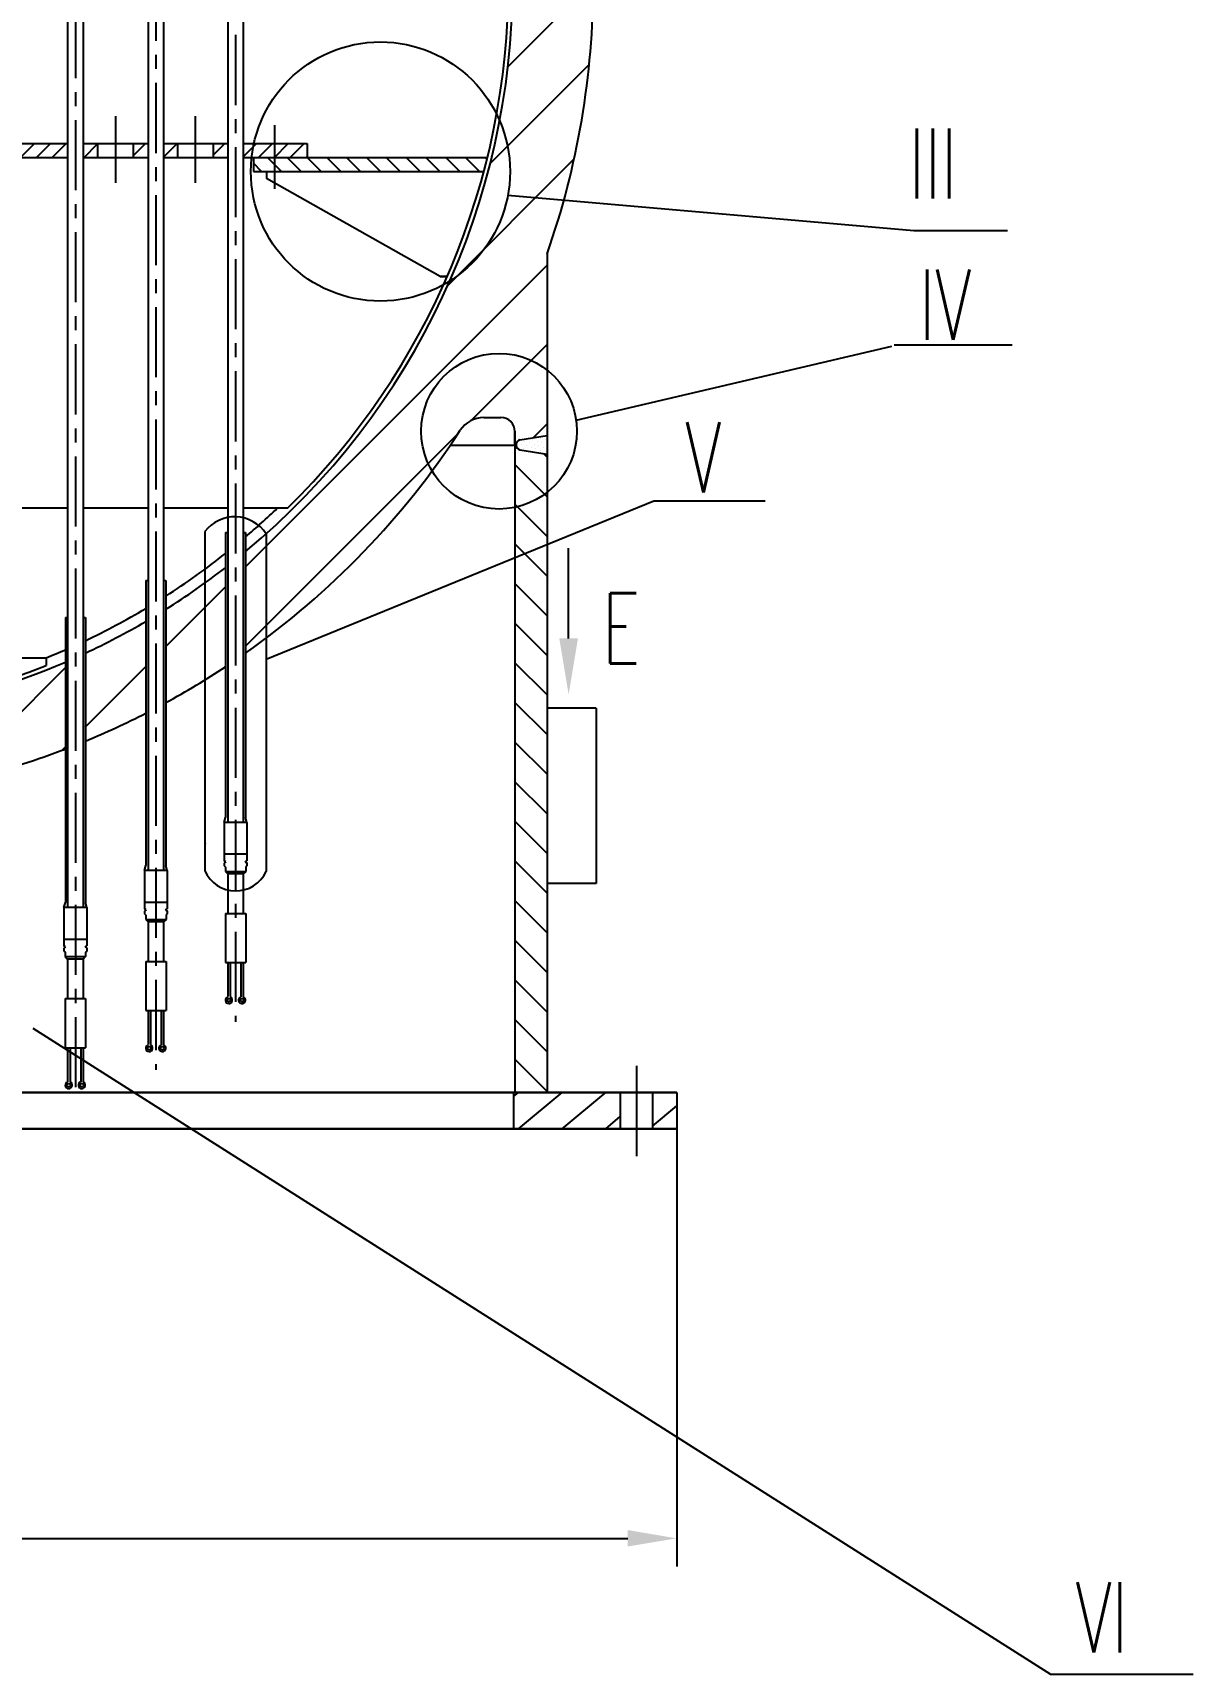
# Model space of a CAD drawing. Extents: x 2963 to 8481, y 2091 to 3069.
# Drawn here: x 3201.9 to 3284.7, y 2313.3 to 2430.4 of the extents above; entities that cross this region are included whole.
import ezdxf
from ezdxf.enums import TextEntityAlignment as Align

# ---------------------------------------------------------------- set-up
doc = ezdxf.new("R2010")
doc.units = 0
doc.header["$LTSCALE"] = 20
doc.header["$MEASUREMENT"] = 0
doc.linetypes.add('CENTER', pattern=[2, 1.25, -0.25, 0.25, -0.25])
doc.layers.get('0').update_dxf_attribs({"linetype": 'CONTINUOUS'})
for name, color, linetype in [('中心线', 1, 'CENTER'), ('标注线', 3, 'CONTINUOUS'), ('粗实线', 7, 'CONTINUOUS'), ('细实线', 3, 'CONTINUOUS')]:
    doc.layers.add(name, color=color, linetype=linetype)
doc.styles.add('HZ', font='romans.shx', dxfattribs={"width": 0.667, "bigfont": 'hztxt.shx'})
doc.styles.get("Standard").update_dxf_attribs({"font": 'TXT.SHX'})
doc.dimstyles.get("Standard").update_dxf_attribs({"dimtxt": 0.18, "dimasz": 0.18, "dimexe": 0.18, "dimexo": 0.0625, "dimgap": 0.09, "dimtad": 0, "dimtih": 1, "dimtoh": 1, "dimdec": 4, "dimzin": 0, "dimdsep": 46, "dimtxsty": 'Standard', "dimcen": 0.09, "dimadec": 0, "dimazin": 0, "dimtfac": 1, "dimtdec": 4, "dimtofl": 0, "dimtmove": 0, "dimatfit": 3, "dimfxl": 0, "dimtolj": 1, "dimtzin": 0, "dimarcsym": 0})

# ---------------------------------------------------------------- blocks, each defined once
blk = doc.blocks.new('*X13')
at = {"color": 0}
for p, q in [((2603.72, 2434.01), (2603.73, 2434.02)), ((2492.49, 2430.26), (2494.23, 2432.01)), ((2603.38, 2428.01), (2607.52, 2432.15)), ((2493.04, 2425.16), (2498.25, 2430.36)), ((2602.11, 2421.09), (2609.17, 2428.16)), ((2493.97, 2420.43), (2498.84, 2425.3)), ((2599.1, 2412.42), (2608.1, 2421.42)), ((2495.21, 2416.01), (2499.84, 2420.65)), ((2495.67, 2410.82), (2501.17, 2416.32)), ((2584.65, 2392.32), (2606.17, 2413.84)), ((2495.67, 2405.16), (2502.8, 2412.29)), ((2499.14, 2402.97), (2504.69, 2408.52)), ((2600.74, 2402.75), (2606.17, 2408.18)), ((2502.67, 2400.85), (2506.82, 2404.99)), ((2605.17, 2401.52), (2606.17, 2402.52)), ((2497.55, 2401.38), (2497.97, 2401.8)), ((2505.08, 2397.6), (2509.17, 2401.69)), ((2584.65, 2386.66), (2599.83, 2401.84)), ((2507.68, 2394.54), (2511.75, 2398.61)), ((2510.48, 2391.68), (2514.54, 2395.75)), ((2513.47, 2389.02), (2517.18, 2392.73)), ((2518.61, 2388.51), (2520.78, 2390.67)), ((2578.97, 2386.64), (2583.22, 2390.89)), ((2516.65, 2386.55), (2517.18, 2387.08)), ((2520.04, 2384.28), (2522.87, 2387.1)), ((2524.3, 2382.88), (2527.92, 2386.5)), ((2530.04, 2382.97), (2531.86, 2384.78)), ((2567.42, 2380.74), (2571.79, 2385.12)), ((2573.22, 2380.89), (2577.54, 2385.21)), ((2583.1, 2385.11), (2583.22, 2385.23)), ((2527.46, 2380.38), (2528.61, 2381.54)), ((2531.52, 2378.78), (2534.45, 2381.71)), ((2571.57, 2379.23), (2571.79, 2379.46))]:
    blk.add_line(p, q, dxfattribs=at)
blk = doc.blocks.new('*X29')
at = {"color": 0}
for p, q in [((2500.94, 2420.52), (2499.94, 2421.52)), ((2502.35, 2420.52), (2501.35, 2421.52)), ((2503.77, 2420.52), (2502.77, 2421.52)), ((2505.18, 2420.52), (2504.18, 2421.52)), ((2506.6, 2420.52), (2505.6, 2421.52)), ((2508.01, 2420.52), (2507.01, 2421.52)), ((2509.43, 2420.52), (2508.43, 2421.52)), ((2510.84, 2420.52), (2509.84, 2421.52)), ((2512.25, 2420.52), (2511.25, 2421.52)), ((2513.67, 2420.52), (2512.67, 2421.52)), ((2515.08, 2420.52), (2514.08, 2421.52)), ((2516.5, 2420.52), (2515.5, 2421.52)), ((2585.79, 2420.52), (2585.21, 2421.11)), ((2586.71, 2421.02), (2586.21, 2421.52)), ((2587.21, 2420.52), (2586.71, 2421.02)), ((2588.62, 2420.52), (2587.62, 2421.52)), ((2590.04, 2420.52), (2589.04, 2421.52)), ((2591.45, 2420.52), (2590.45, 2421.52)), ((2592.86, 2420.52), (2591.86, 2421.52)), ((2594.28, 2420.52), (2593.28, 2421.52)), ((2595.69, 2420.52), (2594.69, 2421.52)), ((2597.11, 2420.52), (2596.11, 2421.52)), ((2598.52, 2420.52), (2597.52, 2421.52)), ((2599.94, 2420.52), (2598.94, 2421.52)), ((2601.35, 2420.52), (2600.35, 2421.52)), ((2601.88, 2421.41), (2601.76, 2421.52))]:
    blk.add_line(p, q, dxfattribs=at)
blk = doc.blocks.new('*X33')
at = {"color": 0}
for p, q in [((2553.42, 2422.18), (2553.76, 2422.52)), ((2553.89, 2421.52), (2554.89, 2422.52)), ((2555.02, 2421.52), (2556.02, 2422.52)), ((2556.16, 2421.52), (2557.16, 2422.52)), ((2557.29, 2421.52), (2558.29, 2422.52)), ((2558.42, 2421.52), (2559.42, 2422.52)), ((2559.55, 2421.52), (2560.55, 2422.52)), ((2560.68, 2421.52), (2561.68, 2422.52)), ((2561.81, 2421.52), (2562.81, 2422.52)), ((2562.94, 2421.52), (2563.94, 2422.52)), ((2564.08, 2421.52), (2565.08, 2422.52)), ((2565.21, 2421.52), (2566.21, 2422.52)), ((2566.34, 2421.52), (2567.34, 2422.52)), ((2567.47, 2421.52), (2568.47, 2422.52)), ((2568.6, 2421.52), (2569.6, 2422.52)), ((2569.73, 2421.52), (2570.73, 2422.52)), ((2570.86, 2421.52), (2571.86, 2422.52)), ((2573.13, 2421.52), (2574.09, 2422.49)), ((2576.64, 2421.65), (2577.52, 2422.52)), ((2578.81, 2421.55), (2579.78, 2422.52)), ((2582.34, 2421.69), (2583.18, 2422.52)), ((2584.49, 2421.57), (2585.44, 2422.52)), ((2585.57, 2421.52), (2586.57, 2422.52)), ((2586.71, 2421.53), (2587.7, 2422.52)), ((2587.83, 2421.52), (2588.83, 2422.52)), ((2577.65, 2421.52), (2577.7, 2421.57)), ((2583.31, 2421.52), (2583.39, 2421.6)), ((2586.7, 2421.52), (2586.71, 2421.53)), ((2588.97, 2421.52), (2589.04, 2421.6))]:
    blk.add_line(p, q, dxfattribs=at)
blk = doc.blocks.new('*X34')
at = {"color": 0}
for p, q in [((2604.03, 2401.18), (2604.03, 2401.18)), ((2604.14, 2400.85), (2604.14, 2400.85)), ((2604.36, 2401.07), (2604.36, 2401.07)), ((2604.58, 2401.29), (2604.58, 2401.29)), ((2604.69, 2400.96), (2604.69, 2400.96)), ((2604.92, 2401.18), (2604.92, 2401.18)), ((2605.03, 2400.85), (2605.03, 2400.85)), ((2605.14, 2401.4), (2605.14, 2401.4)), ((2605.25, 2401.07), (2605.25, 2401.07)), ((2605.47, 2401.29), (2605.47, 2401.29)), ((2605.58, 2400.96), (2605.58, 2400.96)), ((2605.69, 2401.51), (2605.69, 2401.51)), ((2605.8, 2401.18), (2605.8, 2401.18)), ((2605.91, 2400.85), (2605.91, 2400.85)), ((2606.02, 2401.4), (2606.02, 2401.4)), ((2606.13, 2401.07), (2606.13, 2401.07)), ((2604.47, 2400.74), (2604.47, 2400.74)), ((2604.8, 2400.63), (2604.8, 2400.63)), ((2605.36, 2400.74), (2605.36, 2400.74)), ((2605.69, 2400.63), (2605.69, 2400.63)), ((2606.02, 2400.52), (2606.02, 2400.52))]:
    blk.add_line(p, q, dxfattribs=at)
blk = doc.blocks.new('*X48')
at = {"color": 0}
for p, q in [((2486.42, 2352.66), (2488.14, 2354.1)), ((2490.44, 2353.42), (2492.11, 2354.82)), ((2492.13, 2352.22), (2495.22, 2354.82)), ((2495.24, 2352.22), (2498.07, 2354.6)), ((2603.77, 2354.52), (2604.12, 2354.82)), ((2604.14, 2352.22), (2607.24, 2354.82)), ((2607.25, 2352.22), (2610.35, 2354.82)), ((2610.36, 2352.22), (2611.39, 2353.09)), ((2613.69, 2352.41), (2615.42, 2353.86))]:
    blk.add_line(p, q, dxfattribs=at)
blk = doc.blocks.new('*X49')
at = {"color": 0}
for p, q in [((2497.97, 2400.87), (2497.87, 2400.97)), ((2497.97, 2398.04), (2495.67, 2400.34)), ((2606.17, 2400.15), (2605.91, 2400.41)), ((2606.17, 2397.32), (2603.87, 2399.62)), ((2497.97, 2395.21), (2495.67, 2397.51)), ((2606.17, 2394.49), (2603.87, 2396.79)), ((2497.97, 2392.38), (2495.67, 2394.68)), ((2606.17, 2391.66), (2603.87, 2393.96)), ((2497.97, 2389.55), (2495.67, 2391.85)), ((2606.17, 2388.83), (2603.87, 2391.13)), ((2497.97, 2386.72), (2496.37, 2388.32)), ((2606.17, 2386), (2603.87, 2388.3)), ((2606.17, 2383.18), (2603.87, 2385.48)), ((2606.17, 2380.35), (2603.87, 2382.65)), ((2497.97, 2378.24), (2495.99, 2380.22)), ((2606.17, 2377.52), (2603.87, 2379.82)), ((2497.97, 2375.41), (2495.67, 2377.71)), ((2606.17, 2374.69), (2603.87, 2376.99)), ((2497.97, 2372.58), (2495.67, 2374.88)), ((2606.17, 2371.86), (2603.87, 2374.16)), ((2497.97, 2369.75), (2495.67, 2372.05)), ((2606.17, 2369.03), (2603.87, 2371.33)), ((2497.97, 2366.93), (2495.67, 2369.23)), ((2606.17, 2366.21), (2603.87, 2368.51)), ((2497.97, 2364.1), (2495.67, 2366.4)), ((2606.17, 2363.38), (2603.87, 2365.68)), ((2497.97, 2361.27), (2495.67, 2363.57)), ((2606.17, 2360.55), (2603.87, 2362.85)), ((2497.97, 2358.44), (2495.67, 2360.74)), ((2606.17, 2357.72), (2603.87, 2360.02)), ((2497.97, 2355.61), (2495.67, 2357.91)), ((2606.17, 2354.89), (2603.87, 2357.19)), ((2495.93, 2354.82), (2495.67, 2355.08))]:
    blk.add_line(p, q, dxfattribs=at)
blk = doc.blocks.new('*D82')
at = {"layer": '标注线', "color": 3, "lineweight": -2}
for p, q in [((3118.84, 2352.22), (3118.84, 2321)), ((3247.84, 2352.22), (3247.84, 2321)), ((3122.34, 2323), (3244.34, 2323))]:
    blk.add_line(p, q, dxfattribs=at)
at = {"layer": '标注线', "color": 3}
for points in [[(3122.34, 2323.59), (3122.34, 2322.42), (3118.84, 2323)], [(3244.34, 2323.59), (3244.34, 2322.42), (3247.84, 2323)]]:
    blk.add_solid(points, dxfattribs=at)
at = {"layer": '标注线', "color": 3, "insert": (3183.31, 2326.3), "char_height": 4, "attachment_point": 5, "style": 'HZ'}
blk.add_mtext('\\A1;%%c2580', dxfattribs=at)

msp = doc.modelspace()

# ---------------------------------------------------------------- linework, layer by layer
at = {"layer": '中心线', "ltscale": 0.2}
for p, q in [((3216.36, 2494.27), (3216.36, 2359.8612)), ((3210.675, 2490.8432), (3210.675, 2356.4344)), ((3204.93, 2488.1966), (3204.93, 2354.5235)), ((3207.79, 2424.4635), (3207.79, 2419.72)), ((3213.49, 2424.4635), (3213.49, 2419.72)), ((3219.1302, 2423.8368), (3219.1302, 2419.2956))]:
    msp.add_line(p, q, dxfattribs=at)
at = {"layer": '中心线'}
for p, q in [((3213.49, 2424.4635), (3213.49, 2419.72)), ((3219.1302, 2423.8368), (3219.1302, 2419.2956)), ((3244.965, 2356.7057), (3244.965, 2350.2644))]:
    msp.add_line(p, q, dxfattribs=at)
at = {"layer": '粗实线'}
for p, q in [((3215.8075, 2487.1547), (3215.8075, 2381.0362)), ((3216.9125, 2487.1547), (3216.9125, 2381.0362)), ((3210.1225, 2483.7279), (3210.1225, 2372.2854)), ((3211.2275, 2483.7279), (3211.2275, 2372.2854)), ((3204.3775, 2481.0813), (3204.3775, 2369.6388)), ((3205.4825, 2481.0813), (3205.4825, 2369.6388)), ((3162.3025, 2422.5229), (3204.3775, 2422.5229)), ((3205.4825, 2422.5229), (3210.1225, 2422.5229)), ((3206.515, 2422.5229), (3206.515, 2421.5229)), ((3209.065, 2422.5229), (3209.065, 2421.5229)), ((3209.065, 2422.5229), (3209.065, 2421.5229)), ((3211.2275, 2422.5229), (3215.8075, 2422.5229)), ((3212.215, 2422.5229), (3212.215, 2421.5229)), ((3212.215, 2422.5229), (3212.215, 2421.5229)), ((3214.765, 2422.5229), (3214.765, 2421.5229)), ((3214.765, 2422.5229), (3214.765, 2421.5229)), ((3216.9125, 2422.5229), (3221.465, 2422.5229)), ((3221.465, 2422.5229), (3221.465, 2421.5229)), ((3162.3025, 2421.5229), (3204.3775, 2421.5229)), ((3205.4825, 2421.5229), (3210.1225, 2421.5229)), ((3211.2275, 2421.5229), (3215.8075, 2421.5229)), ((3216.9125, 2421.5229), (3234.3302, 2421.5229)), ((3217.6302, 2421.5229), (3217.6302, 2420.5229)), ((3217.6302, 2421.5229), (3217.6302, 2420.5229)), ((3217.6302, 2420.5229), (3234.0746, 2420.5229)), ((3217.6302, 2420.5229), (3234.0746, 2420.5229)), ((3218.5746, 2420.5229), (3218.5746, 2420.0229)), ((3218.5746, 2420.5229), (3218.5746, 2420.0229)), ((3230.9571, 2413.0229), (3218.5746, 2420.0229)), ((3238.59, 2414.6441), (3238.59, 2354.8229)), ((3238.59, 2414.6441), (3238.59, 2354.8229)), ((3230.9571, 2413.0229), (3231.4571, 2413.0229)), ((3231.4571, 2413.0229), (3230.9571, 2413.0229)), ((3234.0746, 2402.9729), (3235.29, 2402.9729)), ((3236.29, 2402.0013), (3236.29, 2354.8229)), ((3236.39, 2400.9729), (3231.6701, 2400.9729)), ((3236.29, 2400.9729), (3236.29, 2401.9729)), ((3236.29, 2401.0729), (3236.39, 2401.0729)), ((3236.29, 2400.9729), (3236.39, 2400.9729)), ((3236.29, 2400.9729), (3236.29, 2400.9729)), ((3236.29, 2400.9729), (3236.29, 2400.9729)), ((3236.29, 2400.9729), (3236.29, 2400.9729)), ((3236.29, 2400.9729), (3236.29, 2400.9729)), ((3236.39, 2401.0729), (3236.39, 2400.9729)), ((3236.39, 2400.9729), (3236.39, 2401.0729)), ((3236.6428, 2401.3692), (3238.59, 2401.6794)), ((3236.6428, 2400.6766), (3238.59, 2400.3664)), ((3204.3775, 2396.4996), (3162.3025, 2396.4996)), ((3210.1225, 2396.4996), (3205.4825, 2396.4996)), ((3215.8075, 2396.4996), (3211.2275, 2396.4996)), ((3220.0585, 2396.4996), (3216.9125, 2396.4996)), ((3215.645, 2394.7668), (3215.8075, 2394.7668)), ((3215.645, 2394.7668), (3215.645, 2381.0362)), ((3216.9125, 2394.7668), (3217.075, 2394.7668)), ((3217.075, 2394.7668), (3217.075, 2381.0362)), ((3209.96, 2391.34), (3210.1225, 2391.34)), ((3209.96, 2391.34), (3209.96, 2372.2854)), ((3211.2275, 2391.34), (3211.39, 2391.34)), ((3211.39, 2391.34), (3211.39, 2372.2854)), ((3204.215, 2388.6933), (3204.3775, 2388.6933)), ((3204.215, 2388.6933), (3204.215, 2369.6388)), ((3205.4825, 2388.6933), (3205.645, 2388.6933)), ((3205.645, 2388.6933), (3205.645, 2369.6388)), ((3194.4365, 2385.8176), (3202.84, 2385.8176)), ((3202.84, 2385.8176), (3202.84, 2385.2787)), ((3202.84, 2385.8176), (3202.84, 2385.2787)), ((3242.09, 2382.2229), (3238.59, 2382.2229)), ((3242.09, 2382.2229), (3242.09, 2369.7229)), ((3215.645, 2381.0288), (3215.645, 2374.4446)), ((3215.8075, 2381.0288), (3215.8075, 2374.0807)), ((3216.9125, 2381.0288), (3216.9125, 2374.0807)), ((3217.075, 2381.0288), (3217.075, 2374.4446)), ((3215.5475, 2374.0807), (3215.645, 2374.4446)), ((3215.5475, 2374.0807), (3215.5475, 2371.35)), ((3217.1725, 2374.0807), (3215.5475, 2374.0807)), ((3217.1725, 2374.0807), (3217.075, 2374.4446)), ((3217.1725, 2374.0807), (3217.1725, 2371.35)), ((3209.96, 2372.278), (3209.96, 2371.0178)), ((3210.1225, 2372.278), (3210.1225, 2370.6539)), ((3211.2275, 2372.278), (3211.2275, 2370.6539)), ((3211.39, 2372.278), (3211.39, 2371.0178)), ((3215.5475, 2371.8307), (3215.8075, 2371.8307)), ((3215.8075, 2371.8307), (3217.1725, 2371.8307)), ((3216.9125, 2371.8307), (3217.1299, 2371.8307)), ((3209.8625, 2370.6539), (3209.96, 2371.0178)), ((3211.4875, 2370.6539), (3209.8625, 2370.6539)), ((3209.8625, 2370.6539), (3209.8625, 2367.9232)), ((3211.4875, 2370.6539), (3211.39, 2371.0178)), ((3211.4875, 2370.6539), (3211.4875, 2367.9232)), ((3215.6675, 2371.2807), (3215.5475, 2371.35)), ((3215.6675, 2371.2807), (3215.5475, 2371.179)), ((3215.5475, 2371.179), (3215.5475, 2370.9807)), ((3215.5475, 2370.9807), (3215.635, 2370.8932)), ((3215.635, 2370.8932), (3215.635, 2370.5807)), ((3215.635, 2370.5807), (3215.8075, 2370.5807)), ((3215.635, 2370.5807), (3215.8075, 2370.4082)), ((3215.635, 2370.5807), (3215.8075, 2370.5807)), ((3215.8075, 2370.5807), (3217.085, 2370.5807)), ((3215.8075, 2370.4082), (3215.8075, 2367.5807)), ((3216.9125, 2370.4082), (3215.8075, 2370.4082)), ((3217.085, 2370.5807), (3216.9125, 2370.4082)), ((3216.9125, 2370.4082), (3216.9125, 2367.5807)), ((3217.0525, 2371.2807), (3217.1725, 2371.35)), ((3217.0525, 2371.2807), (3217.1725, 2371.193)), ((3217.1725, 2370.9807), (3217.085, 2370.8932)), ((3217.085, 2370.8932), (3217.085, 2370.5807)), ((3217.1725, 2371.193), (3217.1725, 2370.9807)), ((3204.215, 2369.6314), (3204.215, 2368.3712)), ((3204.3775, 2369.6314), (3204.3775, 2368.0073)), ((3205.4825, 2369.6314), (3205.4825, 2368.0073)), ((3205.645, 2369.6314), (3205.645, 2368.3712)), ((3242.09, 2369.7229), (3238.59, 2369.7229)), ((3204.1175, 2368.0073), (3204.215, 2368.3712)), ((3205.7425, 2368.0073), (3205.645, 2368.3712)), ((3209.8625, 2368.4039), (3211.4875, 2368.4039)), ((3211.2275, 2368.4039), (3211.4449, 2368.4039)), ((3205.7425, 2368.0073), (3204.1175, 2368.0073)), ((3204.1175, 2368.0073), (3204.1175, 2365.2766)), ((3205.7425, 2368.0073), (3205.7425, 2365.2766)), ((3209.9825, 2367.8539), (3209.8625, 2367.9232)), ((3209.9825, 2367.8539), (3209.8625, 2367.7522)), ((3209.8625, 2367.7522), (3209.8625, 2367.5539)), ((3209.8625, 2367.5539), (3209.95, 2367.4664)), ((3209.95, 2367.4664), (3209.95, 2367.1539)), ((3209.95, 2367.1539), (3210.1225, 2367.1539)), ((3209.95, 2367.1539), (3210.1225, 2366.9814)), ((3209.95, 2367.1539), (3211.4, 2367.1539)), ((3210.1225, 2366.9814), (3210.1225, 2364.1539)), ((3211.2275, 2366.9814), (3210.1225, 2366.9814)), ((3211.4, 2367.1539), (3211.2275, 2366.9814)), ((3211.2275, 2366.9814), (3211.2275, 2364.1539)), ((3211.3675, 2367.8539), (3211.4875, 2367.9232)), ((3211.3675, 2367.8539), (3211.4875, 2367.7662)), ((3211.4875, 2367.5539), (3211.4, 2367.4664)), ((3211.4, 2367.4664), (3211.4, 2367.1539)), ((3211.4875, 2367.7662), (3211.4875, 2367.5539)), ((3215.635, 2367.5807), (3215.635, 2364.0807)), ((3215.635, 2367.5807), (3217.085, 2367.5807)), ((3217.085, 2367.5807), (3217.085, 2364.0807)), ((3204.1175, 2365.7573), (3205.7425, 2365.7573)), ((3205.4825, 2365.7573), (3205.6999, 2365.7573)), ((3204.2375, 2365.2073), (3204.1175, 2365.2766)), ((3204.2375, 2365.2073), (3204.1175, 2365.1056)), ((3204.1175, 2365.1056), (3204.1175, 2364.9073)), ((3204.1175, 2364.9073), (3204.205, 2364.8198)), ((3204.205, 2364.8198), (3204.205, 2364.5073)), ((3205.6225, 2365.2073), (3205.7425, 2365.2766)), ((3205.6225, 2365.2073), (3205.7425, 2365.1196)), ((3205.7425, 2364.9073), (3205.655, 2364.8198)), ((3205.655, 2364.8198), (3205.655, 2364.5073)), ((3205.7425, 2365.1196), (3205.7425, 2364.9073)), ((3204.205, 2364.5073), (3204.3775, 2364.5073)), ((3204.205, 2364.5073), (3204.3775, 2364.3348)), ((3204.205, 2364.5073), (3205.655, 2364.5073)), ((3204.3775, 2364.3348), (3204.3775, 2361.5073)), ((3205.4825, 2364.3348), (3204.3775, 2364.3348)), ((3205.655, 2364.5073), (3205.4825, 2364.3348)), ((3205.4825, 2364.3348), (3205.4825, 2361.5073)), ((3209.95, 2364.1539), (3209.95, 2360.6539)), ((3209.95, 2364.1539), (3211.4, 2364.1539)), ((3211.4, 2364.1539), (3211.4, 2360.6539)), ((3215.635, 2364.0807), (3217.085, 2364.0807)), ((3215.8075, 2364.0807), (3215.8075, 2361.652)), ((3215.9774, 2364.0807), (3215.9774, 2361.652)), ((3216.7426, 2364.0807), (3216.7426, 2361.639)), ((3216.9125, 2364.0807), (3216.9125, 2361.6346)), ((3204.205, 2361.5073), (3204.205, 2358.0073)), ((3204.205, 2361.5073), (3205.655, 2361.5073)), ((3205.655, 2361.5073), (3205.655, 2358.0073)), ((3209.95, 2360.6539), (3211.4, 2360.6539)), ((3210.1225, 2360.6539), (3210.1225, 2358.2252)), ((3210.2924, 2360.6539), (3210.2924, 2358.2252)), ((3211.0576, 2360.6539), (3211.0576, 2358.2123)), ((3211.2275, 2360.6539), (3211.2275, 2358.2078)), ((3204.205, 2358.0073), (3205.655, 2358.0073)), ((3204.3775, 2358.0073), (3204.3775, 2355.5786)), ((3204.5474, 2358.0073), (3204.5474, 2355.5786)), ((3205.3126, 2358.0073), (3205.3126, 2355.5656)), ((3205.4825, 2358.0073), (3205.4825, 2355.5612)), ((3118.84, 2354.8229), (3247.84, 2354.8229)), ((3247.84, 2354.8229), (3133.8919, 2354.8229)), ((3247.84, 2354.8229), (3208.8056, 2354.8229)), ((3247.84, 2354.8229), (3208.8056, 2354.8229)), ((3236.19, 2354.8229), (3236.19, 2352.2229)), ((3243.815, 2354.8229), (3243.815, 2352.2229)), ((3246.115, 2354.8229), (3246.115, 2352.2229)), ((3247.84, 2354.8229), (3247.84, 2352.2229)), ((3118.84, 2352.2229), (3247.84, 2352.2229)), ((3247.84, 2352.2229), (3133.7562, 2352.2229)), ((3247.84, 2352.2229), (3209.4536, 2352.2229))]:
    msp.add_line(p, q, dxfattribs=at)
for centre in [(3215.8864, 2361.4052), (3216.8215, 2361.4052), (3210.2014, 2357.9784), (3211.1365, 2357.9784), (3204.4564, 2355.3318), (3205.3915, 2355.3318)]:
    msp.add_circle(centre, 0.1237, dxfattribs=at)
for centre, radius, start, end in [((3183.34, 2434.0229), 52.8, 309.711368, 0), ((3183.34, 2434.0229), 52.5, 314.378922, 0), ((3183.34, 2434.0229), 58.55, 340.671757, 0), ((3183.34, 2434.0229), 58.55, 305.181904, 326.918606), ((3234.0746, 2400.9729), 2, 90, 146.918606), ((3235.29, 2401.9729), 1, 0, 90), ((3236.69, 2401.0729), 0.3, 99.052574, 180), ((3236.69, 2400.9729), 0.3, 180, 260.947426), ((3183.34, 2434.0229), 52, 310.447423, 313.813061), ((3183.34, 2434.0229), 52, 302.644374, 308.407474), ((3183.34, 2434.0229), 52.8, 302.089951, 307.722458), ((3183.34, 2434.0229), 52, 295.400455, 300.79201), ((3183.34, 2434.0229), 52.8, 294.988932, 300.276049), ((3183.34, 2434.0229), 52, 292.024313, 293.668375), ((3183.34, 2434.0229), 52, 292.024313, 293.668375), ((3183.34, 2434.0229), 52.5, 280.269405, 291.803748), ((3183.34, 2434.0229), 52.8, 280.269405, 293.288419), ((3183.34, 2434.0229), 58.55, 298.625183, 303.487197), ((3183.34, 2434.0229), 58.55, 298.625183, 303.487197), ((3183.34, 2434.0229), 58.55, 298.625183, 303.487197), ((3183.34, 2434.0229), 58.55, 292.39294, 297.042683), ((3183.34, 2434.0229), 58.55, 284.585697, 290.88742), ((3215.8864, 2361.4052), 0.2468, 108.631757, 68.347093), ((3216.8215, 2361.4052), 0.2468, 108.631757, 68.347093), ((3210.2014, 2357.9784), 0.2468, 108.631757, 68.347093), ((3211.1365, 2357.9784), 0.2468, 108.631757, 68.347093), ((3204.4564, 2355.3318), 0.2468, 108.631757, 68.347093), ((3205.3915, 2355.3318), 0.2468, 108.631757, 68.347093)]:
    msp.add_arc(centre, radius, start, end, dxfattribs=at)
at = {"layer": '细实线', "color": 3}
for p, q in [((3235.7932, 2418.8443), (3264.7499, 2416.3281)), ((3264.7499, 2416.3281), (3271.4499, 2416.3281)), ((3240.6566, 2402.7837), (3263.1838, 2408.073)), ((3218.5435, 2385.7269), (3246.2037, 2397.0354)), ((3246.2037, 2397.0354), (3254.1449, 2397.0354)), ((3214.1766, 2394.8348), (3214.1766, 2370.6172)), ((3218.5435, 2394.6712), (3218.5435, 2370.5807)), ((3240.1262, 2387.2103), (3240.1262, 2393.657)), ((3201.8948, 2359.3975), (3274.5062, 2313.308)), ((3274.5062, 2313.308), (3284.6902, 2313.308))]:
    msp.add_line(p, q, dxfattribs=at)
at = {"layer": '细实线'}
msp.add_line((3263.362, 2408.1703), (3271.7636, 2408.1703), dxfattribs=at)
at = {"layer": '细实线', "color": 3}
for centre, radius in [((3226.6991, 2420.5229), 9.2477), ((3235.1598, 2401.9958), 5.553)]:
    msp.add_circle(centre, radius, dxfattribs=at)
for centre, radius, start, end in [((3216.3025, 2393.2164), 2.6718, 32.989768, 142.719579), ((3216.3683, 2371.5868), 2.3966, 154.15719, 156.134172), ((3216.3683, 2371.5868), 2.3966, 203.865828, 335.17806)]:
    msp.add_arc(centre, radius, start, end, dxfattribs=at)
msp.add_solid([(3240.7929, 2387.2103), (3239.4596, 2387.2103), (3240.1262, 2383.2103)], dxfattribs=at)

# ---------------------------------------------------------------- block references
for name in ['*X13', '*X33', '*X29', '*X49', '*X34', '*X48']:
    msp.add_blockref(name, (632.4207, 0), dxfattribs=at)

# ---------------------------------------------------------------- texts
at = {"layer": '细实线', "color": 3, "style": 'HZ', "width": 0.67}
msp.add_text('III', height=5, dxfattribs=at).set_placement((3264.3962, 2421.0908), align=Align.MIDDLE_LEFT)
for s, p in [('IV', (3265.1308, 2408.5239)), (' V', (3246.1535, 2397.6306)), ('E', (3242.5133, 2385.4312)), ('VI', (3276.2998, 2314.8659))]:
    msp.add_text(s, height=5, dxfattribs=at).set_placement(p)

# ---------------------------------------------------------------- dimensions: what is measured, and where the dimension line sits
at = {"layer": '标注线'}
dim = msp.add_linear_dim(base=(3247.84, 2323.0031), p1=(3118.84, 2352.2229), p2=(3247.84, 2352.2229), text='%%c2580', dimstyle='Standard', override={"dimtxt": 4, "dimasz": 3.5, "dimexe": 2, "dimexo": 0, "dimgap": 1.3, "dimtad": 1, "dimtih": 0, "dimtoh": 0, "dimdec": 3, "dimtxsty": 'HZ', "dimcen": 0, "dimclrd": 3, "dimclre": 3, "dimclrt": 3, "dimtol": 1, "dimtp": 10, "dimtm": 10, "dimtfac": 0.1, "dimtdec": 3, "dimtofl": 1}, dxfattribs=at)
dim.commit()
dim.dimension.update_dxf_attribs({"geometry": '*D82', "text_midpoint": (3183.3115, 2323.0031), "dimtype": 160})

doc.saveas('drawing.dxf')
